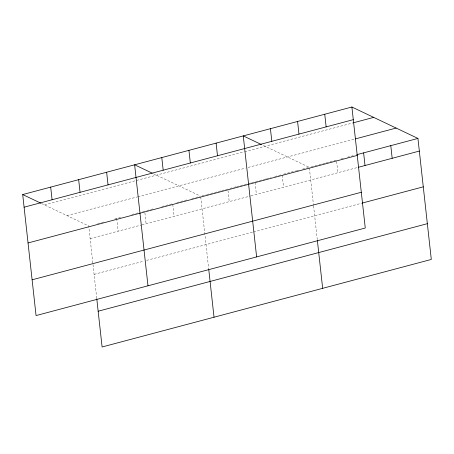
<?xml version="1.0" encoding="UTF-8"?>
<svg xmlns="http://www.w3.org/2000/svg" width="454" height="454" viewBox="0 0 454 454"><rect width="100%" height="100%" fill="white"/><g stroke="black" fill="none" stroke-linecap="round" stroke-linejoin="round"><path stroke-width="0.34" stroke-dasharray="2.27 1.7" d="M44.492 204.924L244.008 151.869M244.689 151.687L353.32 122.801M66.948 215.605L137.244 196.911M137.925 196.73L245.415 168.145M248.128 167.424L354.727 139.077M97.616 223.612L104.437 221.796M114.675 219.072L121.502 217.262M131.739 214.538L137.88 212.903M142.658 211.632L144.707 211.087L146.103 223.726M146.756 210.542L153.577 208.727M161.766 206.553L172.004 203.829M176.782 202.558L187.701 199.652M191.798 198.568L199.987 196.389M202.03 195.844L206.099 194.76M206.78 194.584L221.041 190.788M221.717 190.612L227.829 188.983L229.225 201.621M229.866 188.444L235.978 186.815M236.653 186.639L250.914 182.849M251.59 182.667L254.989 181.765M255.664 181.583L265.851 178.876M266.532 178.694L271.282 177.429M274.676 176.527L280.788 174.904M283.506 174.177L295.724 170.931M296.405 170.749L299.118 170.029M302.517 169.126L309.305 167.316L262.032 144.832M311.342 166.777L325.597 162.986M326.278 162.804L336.465 160.097L337.861 172.736M341.215 158.832L343.933 158.111M347.327 157.209L354.114 155.404M90.136 238.611L141.325 224.997M142.006 224.815L250.273 196.026M250.948 195.844L357.548 167.498M94.086 274.369L143.907 261.124M146.636 260.397L252.861 232.153M253.542 231.971L361.498 203.261M153.395 173.723L200.066 195.918M41.467 203.483L88.74 225.973L92.922 263.853M309.384 168.02L313.487 205.202M313.566 205.9L317.261 239.36M282.223 175.244L283.54 187.179M255.063 182.463L256.385 194.403M200.747 196.911L208.698 268.944M172.764 204.351L174.081 216.286M116.723 218.527L118.119 231.165M93.002 264.557L96.696 298.011"/><path stroke-width="0.68" d="M351.895 107.019L365.26 228.027L36.059 315.57L22.7 194.556L351.895 107.019L417.941 138.43L431.3 259.444L102.105 346.981L96.77 298.704M24.096 207.194L353.291 119.657M353.32 122.801L373.693 117.382M355.408 138.896L396.143 128.062M356.833 154.678L417.941 138.43M28.046 242.958L357.241 155.421M358.229 167.316L419.337 151.069M32.109 279.806L361.31 192.263M362.179 203.08L423.281 186.832M98.155 311.217L427.35 223.68M261.425 144.542L243.265 135.905L256.623 256.919M152.181 173.144L134.628 164.796L147.987 285.804M22.7 194.556L40.86 203.193M390.781 145.655L392.177 158.293M363.62 152.873L365.016 165.511M324.741 114.238L326.137 126.876M317.335 240.053L322.663 288.33M297.58 121.462L298.976 134.1M270.419 128.681L271.815 141.319M216.104 143.129L217.5 155.767M208.778 269.636L214.027 317.221M188.943 150.348L190.339 162.986M161.789 157.572L163.179 170.21M106.645 172.236L108.041 184.874M78.661 179.676L80.057 192.314M50.683 187.116L52.079 199.754"/></g></svg>
